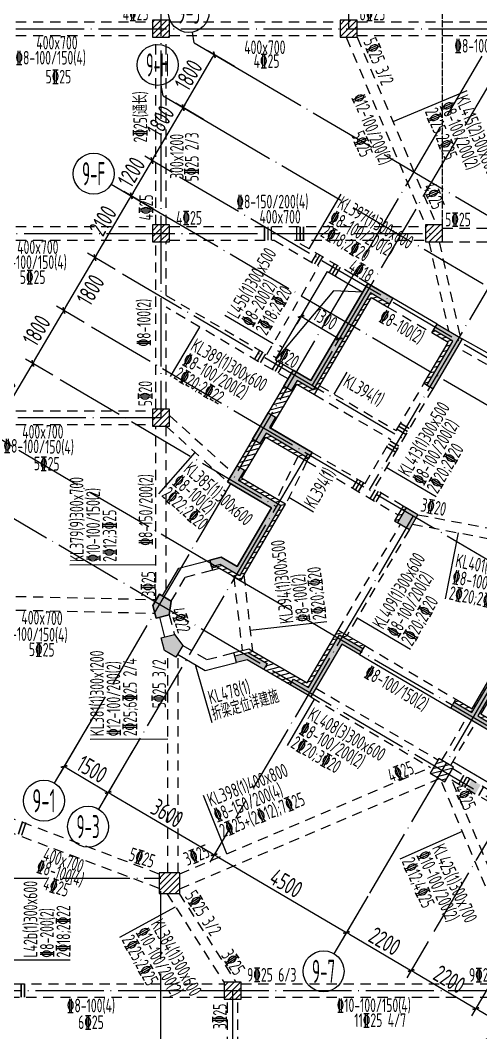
# Model space of a CAD drawing. Header units: millimetres. Extents: x 64473 to 386235, y 427387 to 703525.
# Drawn here: x 283222 to 296718, y 554160 to 583845 of the extents above; entities that cross this region are included whole.
import ezdxf
from ezdxf.enums import TextEntityAlignment as Align

# ---------------------------------------------------------------- set-up
doc = ezdxf.new("R2010")
doc.units = ezdxf.units.MM
doc.header["$LTSCALE"] = 100
doc.header["$PDMODE"] = 35
doc.header["$PDSIZE"] = 200
doc.linetypes.add('3', pattern=[5, 3, -2])
doc.linetypes.add('DOTE', pattern=[2.42, 2, -0.2, 0.02, -0.2])
for name, color, linetype in [('B-DIM', 1, 'Continuous'), ('B-TEXT', 7, 'Continuous'), ('B-开洞', 7, 'Continuous'), ('COLU', 7, 'Continuous'), ('colu-1层', 6, 'Continuous'), ('colu-主楼', 7, 'Continuous'), ('h填实-1层', 254, 'Continuous'), ('h斜线-1层', 7, 'Continuous'), ('h斜线-柱', 7, 'Continuous'), ('L-AXIS', 3, 'Continuous'), ('L-dote', 253, 'DOTE'), ('L-箍筋', 1, 'Continuous'), ('wall-主楼', 2, 'Continuous'), ('垂直标注', 31, 'Continuous'), ('垂直钢筋', 27, 'Continuous'), ('梁', 4, 'Continuous'), ('梁虚线', 4, '3'), ('水平标注', 2, 'Continuous'), ('水平钢筋', 30, 'Continuous')]:
    doc.layers.add(name, color=color, linetype=linetype)
doc.styles.add('_TCH_AXIS', font='tssdeng.shx', dxfattribs={"width": 0.7, "bigfont": 'tssdchn.shx'})
doc.styles.add('COMPLEX', font='tssdeng.shx', dxfattribs={"width": 0.7, "bigfont": 'tssdchn.shx'})
doc.styles.get("Standard").update_dxf_attribs({"font": 'tssdeng.shx', "width": 0.7, "bigfont": 'tssdchn.shx'})
doc.styles.add('TSSD_Dimension', font='Tssdeng.shx', dxfattribs={"width": 0.7, "bigfont": 'tssdchn.shx'})
doc.dimstyles.new('TSSD_100_100$0', dxfattribs={"dimtxt": 300, "dimasz": 100, "dimexe": 250, "dimexo": 250, "dimgap": 100, "dimtad": 1, "dimdec": 0, "dimzin": 0, "dimdsep": 46, "dimtxsty": 'TSSD_Dimension', "dimblk": '_tsdbk', "dimblk1": '_tsdbk', "dimblk2": '_tsdbk', "dimsah": 1, "dimcen": 0, "dimclrt": 7, "dimadec": 0, "dimazin": 0, "dimtfac": 1, "dimtdec": 0, "dimtix": 1, "dimtmove": 2, "dimatfit": 3, "dimldrblk": '_tsdbk', "dimfxl": 1, "dimtolj": 1, "dimtzin": 0, "dimarcsym": 0})
pattern_1 = [(45, (-467527.32, -323147.44), (-89.802561, 89.802561), [])]
pattern_2 = [(14.545372, (-85926.15, 179405.06), (-31.895617, 122.92953), [])]

# ---------------------------------------------------------------- blocks, each defined once
blk = doc.blocks.new('_tsdbk')
blk.add_line((-1, 0), (0, 0))
at = {"const_width": 0.5}
blk.add_lwpolyline([(-0.7, -0.7), (0.7, 0.7)], dxfattribs=at)
blk = doc.blocks.new('*D29')
at = {"layer": 'B-DIM', "color": 0, "lineweight": -2}
for p, q in [((291511, 575261), (291325, 574944)), ((291538, 575109), (292486, 574551)), ((292632, 574602), (292445, 574285))]:
    blk.add_line(p, q, dxfattribs=at)
at = {"layer": 'Defpoints', "color": 0}
for p in [(291638, 575477), (292759, 574818), (292572, 574501)]:
    blk.add_point(p, dxfattribs=at)
at = {"layer": 'B-DIM', "color": 0, "lineweight": -2, "xscale": 100, "yscale": 100, "zscale": 100}
for p, rotation in [((291452, 575160), 149.5453717325198), ((292572, 574501), 329.5453717325198)]:
    blk.add_blockref('_tsdbk', p, dxfattribs=dict(at, rotation=rotation))
at = {"layer": 'B-DIM', "color": 7, "insert": (292164, 575089), "char_height": 400, "attachment_point": 5, "rotation": 329.5454, "style": 'TSSD_Dimension'}
blk.add_mtext('\\A1;1300', dxfattribs=at)
blk = doc.blocks.new('*D386')
at = {"layer": 'Defpoints', "color": 0}
for p in [(287998, 581283), (288804, 580809), (287892, 579257)]:
    blk.add_point(p, dxfattribs=at)
at = {"layer": 'L-AXIS', "color": 0, "lineweight": -2}
for p, q in [((288589, 580935), (287782, 581409)), ((287136, 579817), (287947, 581197)), ((287677, 579384), (286870, 579858))]:
    blk.add_line(p, q, dxfattribs=at)
at = {"layer": 'L-AXIS', "color": 0, "lineweight": -2, "xscale": 100, "yscale": 100, "zscale": 100}
for p, rotation in [((287998, 581283), 59.54537173676075), ((287085, 579731), 239.5453717367607)]:
    blk.add_blockref('_tsdbk', p, dxfattribs=dict(at, rotation=rotation))
at = {"layer": 'L-AXIS', "color": 7, "insert": (287330, 580889), "char_height": 500, "attachment_point": 5, "rotation": 59.5454, "style": 'TSSD_Dimension'}
blk.add_mtext('\\A1;1800', dxfattribs=at)
blk = doc.blocks.new('*D439')
at = {"layer": 'Defpoints', "color": 0}
for p in [(285413, 576886), (286219, 576412), (285307, 574860)]:
    blk.add_point(p, dxfattribs=at)
at = {"layer": 'L-AXIS', "color": 0, "lineweight": -2}
for p, q in [((284551, 575421), (285362, 576800)), ((286004, 576539), (285197, 577013)), ((285092, 574987), (284285, 575461))]:
    blk.add_line(p, q, dxfattribs=at)
at = {"layer": 'L-AXIS', "color": 0, "lineweight": -2, "xscale": 100, "yscale": 100, "zscale": 100}
for p, rotation in [((285413, 576886), 59.54537173676075), ((284500, 575335), 239.5453717367607)]:
    blk.add_blockref('_tsdbk', p, dxfattribs=dict(at, rotation=rotation))
at = {"layer": 'L-AXIS', "color": 7, "insert": (285280, 575937), "char_height": 500, "attachment_point": 5, "rotation": 59.5454, "style": 'TSSD_Dimension'}
blk.add_mtext('\\A1;1800', dxfattribs=at)
blk = doc.blocks.new('*D441')
at = {"layer": 'Defpoints', "color": 0}
for p in [(284500, 575335), (285307, 574860), (284395, 573309)]:
    blk.add_point(p, dxfattribs=at)
at = {"layer": 'L-AXIS', "color": 0, "lineweight": -2}
for p, q in [((285092, 574987), (284285, 575461)), ((283639, 573869), (284450, 575249)), ((284179, 573436), (283373, 573910))]:
    blk.add_line(p, q, dxfattribs=at)
at = {"layer": 'L-AXIS', "color": 0, "lineweight": -2, "xscale": 100, "yscale": 100, "zscale": 100}
for p, rotation in [((284500, 575335), 59.54537173676075), ((283588, 573783), 239.5453717367607)]:
    blk.add_blockref('_tsdbk', p, dxfattribs=dict(at, rotation=rotation))
at = {"layer": 'L-AXIS', "color": 7, "insert": (283699, 574750), "char_height": 500, "attachment_point": 5, "rotation": 59.5454, "style": 'TSSD_Dimension'}
blk.add_mtext('\\A1;1800', dxfattribs=at)
blk = doc.blocks.new('*D442')
at = {"layer": 'Defpoints', "color": 0}
for p in [(283588, 573783), (284395, 573309), (283186, 571235)]:
    blk.add_point(p, dxfattribs=at)
at = {"layer": 'L-AXIS', "color": 0, "lineweight": -2}
for p, q in [((284179, 573436), (283373, 573910)), ((282422, 571800), (283537, 573697)), ((282971, 571362), (282156, 571841))]:
    blk.add_line(p, q, dxfattribs=at)
at = {"layer": 'L-AXIS', "color": 0, "lineweight": -2, "xscale": 100, "yscale": 100, "zscale": 100}
for p, rotation in [((283588, 573783), 59.54537173676075), ((282372, 571714), 239.5453717367607)]:
    blk.add_blockref('_tsdbk', p, dxfattribs=dict(at, rotation=rotation))
at = {"layer": 'L-AXIS', "color": 7, "insert": (282678, 572926), "char_height": 500, "attachment_point": 5, "rotation": 59.5454, "style": 'TSSD_Dimension'}
blk.add_mtext('\\A1;2400', dxfattribs=at)
blk = doc.blocks.new('*D443')
at = {"layer": 'Defpoints', "color": 0}
for p in [(286424, 562268), (289527, 560444), (288902, 559380)]:
    blk.add_point(p, dxfattribs=at)
at = {"layer": 'L-AXIS', "color": 0, "lineweight": -2}
for p, q in [((286297, 562053), (285672, 560989)), ((285885, 561154), (288816, 559431)), ((289400, 560228), (288775, 559165))]:
    blk.add_line(p, q, dxfattribs=at)
at = {"layer": 'L-AXIS', "color": 0, "lineweight": -2, "xscale": 100, "yscale": 100, "zscale": 100}
for p, rotation in [((285798, 561205), 149.545371727616), ((288902, 559380), 329.545371727616)]:
    blk.add_blockref('_tsdbk', p, dxfattribs=dict(at, rotation=rotation))
at = {"layer": 'L-AXIS', "color": 7, "insert": (287528, 560594), "char_height": 500, "attachment_point": 5, "rotation": 329.5454, "style": 'TSSD_Dimension'}
blk.add_mtext('\\A1;3600', dxfattribs=at)
blk = doc.blocks.new('*D445')
at = {"layer": 'Defpoints', "color": 0}
for p in [(285131, 563029), (286424, 562268), (285798, 561205)]:
    blk.add_point(p, dxfattribs=at)
at = {"layer": 'L-AXIS', "color": 0, "lineweight": -2}
for p, q in [((285004, 562813), (284379, 561749)), ((286297, 562053), (285672, 560989)), ((284592, 561914), (285712, 561255))]:
    blk.add_line(p, q, dxfattribs=at)
at = {"layer": 'L-AXIS', "color": 0, "lineweight": -2, "xscale": 100, "yscale": 100, "zscale": 100}
for p, rotation in [((284505, 561965), 149.545371727616), ((285798, 561205), 329.545371727616)]:
    blk.add_blockref('_tsdbk', p, dxfattribs=dict(at, rotation=rotation))
at = {"layer": 'L-AXIS', "color": 7, "insert": (285329, 561887), "char_height": 500, "attachment_point": 5, "rotation": 329.5454, "style": 'TSSD_Dimension'}
blk.add_mtext('\\A1;1500', dxfattribs=at)
blk = doc.blocks.new('*D447')
at = {"layer": 'Defpoints', "color": 0}
for p in [(289527, 560444), (293406, 558163), (292781, 557099)]:
    blk.add_point(p, dxfattribs=at)
at = {"layer": 'L-AXIS', "color": 0, "lineweight": -2}
for p, q in [((289400, 560228), (288775, 559165)), ((288988, 559329), (292695, 557150)), ((293280, 557947), (292654, 556884))]:
    blk.add_line(p, q, dxfattribs=at)
at = {"layer": 'L-AXIS', "color": 0, "lineweight": -2, "xscale": 100, "yscale": 100, "zscale": 100}
for p, rotation in [((288902, 559380), 149.545371727616), ((292781, 557099), 329.545371727616)]:
    blk.add_blockref('_tsdbk', p, dxfattribs=dict(at, rotation=rotation))
at = {"layer": 'L-AXIS', "color": 7, "insert": (291019, 558541), "char_height": 500, "attachment_point": 5, "rotation": 329.5454, "style": 'TSSD_Dimension'}
blk.add_mtext('\\A1;4500', dxfattribs=at)
blk = doc.blocks.new('*D448')
at = {"layer": 'Defpoints', "color": 0}
for p in [(295303, 557048), (297199, 555933), (296574, 554869)]:
    blk.add_point(p, dxfattribs=at)
at = {"layer": 'L-AXIS', "color": 0, "lineweight": -2}
for p, q in [((295176, 556832), (294551, 555769)), ((294764, 555933), (296488, 554920)), ((297072, 555717), (296447, 554654))]:
    blk.add_line(p, q, dxfattribs=at)
at = {"layer": 'L-AXIS', "color": 0, "lineweight": -2, "xscale": 100, "yscale": 100, "zscale": 100}
for p, rotation in [((294677, 555984), 149.545371727616), ((296574, 554869), 329.545371727616)]:
    blk.add_blockref('_tsdbk', p, dxfattribs=dict(at, rotation=rotation))
at = {"layer": 'L-AXIS', "color": 7, "insert": (295803, 555728), "char_height": 500, "attachment_point": 5, "rotation": 329.5454, "style": 'TSSD_Dimension'}
blk.add_mtext('\\A1;2200', dxfattribs=at)
blk = doc.blocks.new('*D449')
at = {"layer": 'Defpoints', "color": 0}
for p in [(293406, 558163), (295303, 557048), (294677, 555984)]:
    blk.add_point(p, dxfattribs=at)
at = {"layer": 'L-AXIS', "color": 0, "lineweight": -2}
for p, q in [((293280, 557947), (292654, 556884)), ((292867, 557048), (294591, 556035)), ((295176, 556832), (294551, 555769))]:
    blk.add_line(p, q, dxfattribs=at)
at = {"layer": 'L-AXIS', "color": 0, "lineweight": -2, "xscale": 100, "yscale": 100, "zscale": 100}
for p, rotation in [((292781, 557099), 149.545371727616), ((294677, 555984), 329.545371727616)]:
    blk.add_blockref('_tsdbk', p, dxfattribs=dict(at, rotation=rotation))
at = {"layer": 'L-AXIS', "color": 7, "insert": (293907, 556843), "char_height": 500, "attachment_point": 5, "rotation": 329.5454, "style": 'TSSD_Dimension'}
blk.add_mtext('\\A1;2200', dxfattribs=at)
blk = doc.blocks.new('_AXISO')
blk.add_circle((0, 0), 0.5)
at = {"layer": 'B-TEXT', "style": 'COMPLEX', "width": 1.450893}
blk.add_attdef('A', text='', height=0.56, dxfattribs=at).set_placement((0.249375, -0.28), (0.749375, -0.28), align=Align.FIT)
blk = doc.blocks.new('*D453')
at = {"layer": 'Defpoints', "color": 0}
for p in [(297199, 555933), (299096, 554817), (298470, 553754)]:
    blk.add_point(p, dxfattribs=at)
at = {"layer": 'L-AXIS', "color": 0, "lineweight": -2}
for p, q in [((297072, 555717), (296447, 554654)), ((296660, 554818), (298384, 553805)), ((298969, 554602), (298344, 553538))]:
    blk.add_line(p, q, dxfattribs=at)
at = {"layer": 'L-AXIS', "color": 0, "lineweight": -2, "xscale": 100, "yscale": 100, "zscale": 100}
for p, rotation in [((296574, 554869), 149.545371727616), ((298470, 553754), 329.545371727616)]:
    blk.add_blockref('_tsdbk', p, dxfattribs=dict(at, rotation=rotation))
at = {"layer": 'L-AXIS', "color": 7, "insert": (297259, 553888), "char_height": 500, "attachment_point": 5, "rotation": 329.5454, "style": 'TSSD_Dimension'}
blk.add_mtext('\\A1;2200', dxfattribs=at)
blk = doc.blocks.new('*D454')
at = {"layer": 'Defpoints', "color": 0}
for p in [(287085, 579731), (287892, 579257), (287284, 578222)]:
    blk.add_point(p, dxfattribs=at)
at = {"layer": 'L-AXIS', "color": 0, "lineweight": -2}
for p, q in [((287677, 579384), (286870, 579858)), ((286528, 578783), (287035, 579645)), ((287068, 578349), (286262, 578823))]:
    blk.add_line(p, q, dxfattribs=at)
at = {"layer": 'L-AXIS', "color": 0, "lineweight": -2, "xscale": 100, "yscale": 100, "zscale": 100}
for p, rotation in [((287085, 579731), 59.54537173676075), ((286477, 578697), 239.5453717367607)]:
    blk.add_blockref('_tsdbk', p, dxfattribs=dict(at, rotation=rotation))
at = {"layer": 'L-AXIS', "color": 7, "insert": (286480, 579391), "char_height": 500, "attachment_point": 5, "rotation": 59.5454, "style": 'TSSD_Dimension'}
blk.add_mtext('\\A1;1200', dxfattribs=at)
blk = doc.blocks.new('*D455')
at = {"layer": 'Defpoints', "color": 0}
for p in [(286477, 578697), (287284, 578222), (286219, 576412)]:
    blk.add_point(p, dxfattribs=at)
at = {"layer": 'L-AXIS', "color": 0, "lineweight": -2}
for p, q in [((285464, 576973), (286427, 578610)), ((287068, 578349), (286262, 578823)), ((286004, 576539), (285197, 577013))]:
    blk.add_line(p, q, dxfattribs=at)
at = {"layer": 'L-AXIS', "color": 0, "lineweight": -2, "xscale": 100, "yscale": 100, "zscale": 100}
for p, rotation in [((286477, 578697), 59.54537173676075), ((285413, 576886), 239.5453717367607)]:
    blk.add_blockref('_tsdbk', p, dxfattribs=dict(at, rotation=rotation))
at = {"layer": 'L-AXIS', "color": 7, "insert": (285643, 577969), "char_height": 500, "attachment_point": 5, "rotation": 59.5454, "style": 'TSSD_Dimension'}
blk.add_mtext('\\A1;2100', dxfattribs=at)
blk = doc.blocks.new('*D550')
at = {"layer": 'Defpoints', "color": 0}
for p in [(288910, 582834), (289717, 582360), (288804, 580809)]:
    blk.add_point(p, dxfattribs=at)
at = {"layer": 'L-AXIS', "color": 0, "lineweight": -2}
for p, q in [((288048, 581369), (288859, 582748)), ((289501, 582487), (288695, 582961)), ((288589, 580935), (287782, 581409))]:
    blk.add_line(p, q, dxfattribs=at)
at = {"layer": 'L-AXIS', "color": 0, "lineweight": -2, "xscale": 100, "yscale": 100, "zscale": 100}
for p, rotation in [((288910, 582834), 59.54537173676075), ((287998, 581283), 239.5453717367607)]:
    blk.add_blockref('_tsdbk', p, dxfattribs=dict(at, rotation=rotation))
at = {"layer": 'L-AXIS', "color": 7, "insert": (288152, 582236), "char_height": 500, "attachment_point": 5, "rotation": 59.5454, "style": 'TSSD_Dimension'}
blk.add_mtext('\\A1;1800', dxfattribs=at)

msp = doc.modelspace()

# ---------------------------------------------------------------- hatches: boundary and pattern name
at = {"layer": 'h填实-1层'}
for points in [[(294043.3, 575524), (293483, 575853.5), (291810.4, 573008.8), (291336.3, 573287.5), (291158.9, 572985.8), (290943.3, 573112.5), (291222.1, 573586.7), (291739.4, 573282.5), (293412, 576127.2), (294144.7, 575696.4)], [(295438.2, 574935.9), (296170.9, 574505.1), (295309.3, 573039.6), (295136.8, 573141), (295897.1, 574434), (295336.8, 574763.5)], [(290310.2, 572034.7), (290487.6, 572336.4), (290703.1, 572209.7), (290525.7, 571908), (291775.7, 571173.1), (291674.3, 571000.7), (290424.3, 571735.6), (290246.9, 571433.9), (290031.4, 571560.6)], [(289575.3, 570784.8), (289790.8, 570658.1), (289613.4, 570356.4), (290863.3, 569621.4), (289646.9, 567552.6), (289079.2, 567886.4), (288828.9, 567821.4), (288778.6, 568015), (289109.1, 568100.8), (289575.8, 567826.4), (290589.6, 569550.4), (289296.5, 570310.7)], [(294533.7, 569551.4), (294280.3, 569120.4), (294625.1, 568917.6), (294878.6, 569348.7)], [(294625.1, 568917.6), (294878.6, 569348.7), (294533.7, 569551.4), (294280.3, 569120.4)], [(287301.5, 567016.4), (287646.3, 566813.6), (287590.9, 566416.9), (287203.7, 566316.5), (287107.7, 566686.7)], [(287742.3, 565836), (287983.6, 565516.3), (287780.9, 565171.5), (287451.2, 565365.3), (287355.1, 565735.5)], [(293165.6, 565251.6), (292648.4, 565555.7), (291736.1, 564004.1), (291132.6, 564358.9), (291234, 564531.3), (291665, 564277.8), (292577.4, 565829.5), (293267, 565424)], [(289906.2, 565312), (290458.6, 564987.2), (290357.6, 564814.6), (289876.2, 565097.6), (289556.7, 565014.7), (289506.5, 565208.3)], [(296355.1, 563376.2), (295837.9, 563680.3), (295939.3, 563852.8), (296456.5, 563548.6), (297216.8, 564841.7), (297389.2, 564740.3), (296628.9, 563447.3), (297318.5, 563041.8), (297217.2, 562869.4)], [(296456.9, 561576.3), (296715.5, 561424.3), (296563.4, 561165.7), (296304.8, 561317.7)]]:
    msp.add_hatch(color=256, dxfattribs=at).paths.add_polyline_path(points)
at = {"layer": 'h斜线-1层'}
h = msp.add_hatch(dxfattribs=at)
h.set_pattern_fill('ANSI31', color=256, scale=40, angle=-30.45463, style=0)
h.set_pattern_definition(pattern_2)
h.paths.add_polyline_path([(294043.8, 575523.8), (293483, 575853.5), (291810.4, 573008.8), (291336.3, 573287.5), (291158.9, 572985.8), (290943.8, 573112.2), (290487.6, 572336.4), (290703.1, 572209.7), (290525.7, 571908), (290568.8, 571882.7), (291329.1, 573175.7), (291846.3, 572871.6), (293519, 575716.3), (293993.1, 575437.6)])
h = msp.add_hatch(dxfattribs=at)
h.set_pattern_fill('ANSI31', color=256, scale=40, angle=-30.45463, style=0)
h.set_pattern_definition(pattern_2)
h.paths.add_polyline_path([(295897.1, 574434), (295336.8, 574763.5), (295286.1, 574677.3), (295760.2, 574398.5), (295050.6, 573191.7), (295136.8, 573141)])
h = msp.add_hatch(dxfattribs=at)
h.set_pattern_fill('ANSI31', color=256, scale=40, angle=-30.45463, style=0)
h.set_pattern_definition(pattern_2)
h.paths.add_polyline_path([(291674.3, 571000.7), (290424.3, 571735.6), (290246.9, 571433.9), (290031.4, 571560.6), (289575.3, 570784.8), (289790.8, 570658.1), (289613.4, 570356.4), (290863.3, 569621.4), (289646.9, 567552.6), (289079.2, 567886.4), (288828.5, 567821.3), (288853.5, 567725), (289063.7, 567779.5), (289682.4, 567415.7), (291000.2, 569657), (289707.2, 570417.3), (290416.8, 571624.1), (291623.6, 570914.5)])
h = msp.add_hatch(dxfattribs=at)
h.set_pattern_fill('ANSI31', color=256, scale=40, angle=-30.45463, style=0)
h.set_pattern_definition(pattern_2)
h.paths.add_polyline_path([(294194.5, 569170.8), (294280.3, 569120.4), (294533.8, 569551.4), (294448, 569601.9)])
h = msp.add_hatch(dxfattribs=at)
h.set_pattern_fill('ANSI31', color=256, scale=40, angle=-30.45463, style=0)
h.set_pattern_definition(pattern_2)
h.paths.add_polyline_path([(291234, 564531.3), (291665, 564277.8), (292577.4, 565829.5), (293267.4, 565423.8), (293318.1, 565510), (292542.3, 565966.2), (291629.9, 564414.5), (289921.2, 565419.2), (289481.3, 565305.1), (289506.4, 565208.3), (289906.2, 565312), (290458.6, 564987.2), (290357.6, 564814.6), (291132.6, 564358.9)])
h = msp.add_hatch(dxfattribs=at)
h.set_pattern_fill('ANSI31', color=256, scale=40, angle=-30.45463, style=0)
h.set_pattern_definition(pattern_2)
h.paths.add_polyline_path([(297369.2, 563128), (296723.1, 563507.9), (297432.7, 564714.7), (297389.2, 564740.3), (296628.9, 563447.3), (297318.5, 563041.8)])
h.paths.add_polyline_path([(297216.8, 564841.7), (297174.1, 564866.8), (296464.5, 563660), (295990.4, 563938.7), (295939.7, 563852.5), (296456.5, 563548.6)])
at = {"layer": 'h斜线-柱'}
h = msp.add_hatch(dxfattribs=at)
h.set_pattern_fill('ANSI31', color=256, scale=40, style=0)
h.set_pattern_definition(pattern_1)
h.paths.add_polyline_path([(287096.5, 583344.7), (287596.5, 583344.7), (287596.5, 583844.7), (287096.5, 583844.7)])
h = msp.add_hatch(dxfattribs=at)
h.set_pattern_fill('ANSI31', color=256, scale=40, style=0)
h.set_pattern_definition(pattern_1)
h.paths.add_polyline_path([(292596.5, 583344.7), (293096.5, 583344.7), (293096.5, 583844.7), (292596.5, 583844.7)])
h = msp.add_hatch(dxfattribs=at)
h.set_pattern_fill('ANSI31', color=256, scale=40, style=0)
h.set_pattern_definition(pattern_1)
h.paths.add_polyline_path([(287096.5, 577344.7), (287596.5, 577344.7), (287596.5, 577844.7), (287096.5, 577844.7)])
h = msp.add_hatch(dxfattribs=at)
h.set_pattern_fill('ANSI31', color=256, scale=40, style=0)
h.set_pattern_definition(pattern_1)
h.paths.add_polyline_path([(295096.5, 577344.7), (295596.5, 577344.7), (295596.5, 577844.7), (295096.5, 577844.7)])
h = msp.add_hatch(dxfattribs=at)
h.set_pattern_fill('ANSI31', color=256, scale=40, style=0)
h.set_pattern_definition(pattern_1)
h.paths.add_polyline_path([(287096.5, 571944.7), (287596.5, 571944.7), (287596.5, 572444.7), (287096.5, 572444.7)])
h = msp.add_hatch(dxfattribs=at)
h.set_pattern_fill('ANSI31', color=256, scale=40, angle=-30.45463, style=0)
h.set_pattern_definition([(14.545372, (-467527.32, -323147.44), (-31.895617, 122.929531), [])])
h.paths.add_polyline_path([(295237.9, 561771.1), (295668.9, 561517.6), (295922.3, 561948.7), (295491.3, 562202.1)])
h = msp.add_hatch(dxfattribs=at)
h.set_pattern_fill('ANSI31', color=256, scale=40, angle=-2e-12, style=0)
h.paths.add_polyline_path([(287296.5, 558244.7), (287896.5, 558244.7), (287896.5, 558844.7), (287296.5, 558844.7)])
h = msp.add_hatch(dxfattribs=at)
h.set_pattern_fill('ANSI31', color=256, scale=40, style=0)
h.set_pattern_definition(pattern_1)
h.paths.add_polyline_path([(289196.5, 555144.7), (289696.5, 555144.7), (289696.5, 555644.7), (289196.5, 555644.7)])

# ---------------------------------------------------------------- linework, layer by layer
at = {"layer": 'B-开洞'}
msp.add_lwpolyline([(293260.3, 575868.4), (292401.2, 575914.5), (290705.3, 573890.5)], dxfattribs=at)
at = {"layer": 'COLU'}
for points in [[(287096.5, 583344.7), (287596.5, 583344.7), (287596.5, 583844.7), (287096.5, 583844.7)], [(292596.5, 583344.7), (293096.5, 583344.7), (293096.5, 583844.7), (292596.5, 583844.7)], [(287096.5, 577344.7), (287596.5, 577344.7), (287596.5, 577844.7), (287096.5, 577844.7)], [(295096.5, 577344.7), (295596.5, 577344.7), (295596.5, 577844.7), (295096.5, 577844.7)], [(287096.5, 571944.7), (287596.5, 571944.7), (287596.5, 572444.7), (287096.5, 572444.7)], [(295237.9, 561771.1), (295668.9, 561517.6), (295922.3, 561948.7), (295491.3, 562202.1)], [(287296.5, 558244.7), (287896.5, 558244.7), (287896.5, 558844.7), (287296.5, 558844.7)], [(289196.5, 555144.7), (289696.5, 555144.7), (289696.5, 555644.7), (289196.5, 555644.7)]]:
    msp.add_lwpolyline(points, close=True, dxfattribs=at)
at = {"layer": 'colu-1层'}
for points in [[(294043.3, 575524), (293483, 575853.5), (291810.4, 573008.8), (291336.3, 573287.5), (291158.9, 572985.8), (290943.3, 573112.5), (291222.1, 573586.7), (291739.4, 573282.5), (293412, 576127.2), (294144.7, 575696.4)], [(295438.2, 574935.9), (296170.9, 574505.1), (295309.3, 573039.6), (295136.8, 573141), (295897.1, 574434), (295336.8, 574763.5)], [(290310.2, 572034.7), (290487.6, 572336.4), (290703.1, 572209.7), (290525.7, 571908), (291775.7, 571173.1), (291674.3, 571000.7), (290424.3, 571735.6), (290246.9, 571433.9), (290031.4, 571560.6)], [(289575.3, 570784.8), (289790.8, 570658.1), (289613.4, 570356.4), (290863.3, 569621.4), (289646.9, 567552.6), (289079.2, 567886.4), (288828.9, 567821.4), (288778.6, 568015), (289109.1, 568100.8), (289575.8, 567826.4), (290589.6, 569550.4), (289296.5, 570310.7)], [(294625.1, 568917.6), (294878.6, 569348.7), (294533.7, 569551.4), (294280.3, 569120.4)], [(293165.6, 565251.6), (292648.4, 565555.7), (291736.1, 564004.1), (291132.6, 564358.9), (291234, 564531.3), (291665, 564277.8), (292577.4, 565829.5), (293267, 565424)], [(289906.2, 565312), (290458.6, 564987.2), (290357.6, 564814.6), (289876.2, 565097.6), (289556.7, 565014.7), (289506.5, 565208.3)], [(296355.1, 563376.2), (295837.9, 563680.3), (295939.3, 563852.8), (296456.5, 563548.6), (297216.8, 564841.7), (297389.2, 564740.3), (296628.9, 563447.3), (297318.5, 563041.8), (297217.2, 562869.4)]]:
    msp.add_lwpolyline(points, close=True, dxfattribs=at)
for points in [[(294533.7, 569551.4), (294280.3, 569120.4), (294625.1, 568917.6), (294878.6, 569348.7), (294533.7, 569551.4)], [(287301.5, 567016.4), (287646.3, 566813.6), (287590.9, 566416.9), (287203.7, 566316.5), (287107.7, 566686.7), (287301.5, 567016.4)], [(287742.3, 565836), (287983.6, 565516.3), (287780.9, 565171.5), (287451.2, 565365.3), (287355.1, 565735.5), (287742.3, 565836)]]:
    msp.add_lwpolyline(points, dxfattribs=at)
at = {"layer": 'colu-主楼'}
for points in [[(294625.6, 568917.4), (294879, 569348.4), (294448, 569601.9), (294194.5, 569170.8)], [(287203.7, 566316.5), (287590.9, 566416.9), (287646.3, 566813.6), (287301.5, 567016.4), (287107.7, 566686.7)], [(287354.9, 565733.8), (287742.1, 565834.2), (287983.4, 565514.5), (287780.6, 565169.7), (287451, 565363.6)]]:
    msp.add_lwpolyline(points, close=True, dxfattribs=at)
at = {"layer": 'L-AXIS'}
for p, q in [((288323.5, 583179.3), (288266.8, 583496.2)), ((288323.5, 583179.3), (289716.7, 582360.2)), ((287411.2, 581627.7), (287354.5, 581944.6)), ((287411.2, 581627.7), (288804.4, 580808.5)), ((285890.6, 579041.6), (287283.8, 578222.4)), ((285210.9, 563164.9), (284220.3, 561480.1)), ((286504, 562404.6), (285513.3, 560719.8)), ((293406.3, 558162.7), (292415.6, 556477.9))]:
    msp.add_line(p, q, dxfattribs=at)
at = {"layer": 'L-dote', "ltscale": 10}
for p, q in [((287346.5, 611994.7), (287346.5, 572194.7)), ((292846.5, 611994.7), (292846.5, 583594.7)), ((193551.4, 583594.7), (306735.7, 583594.7)), ((296748.5, 582787.3), (285130.8, 563028.5)), ((297265.7, 582483.1), (291775.3, 573145.4)), ((289716.7, 582360.2), (338930.2, 553423.7)), ((299851.8, 580962.6), (293449.1, 570073.2)), ((288804.4, 580808.5), (307980.4, 569533.4)), ((287892.1, 579256.8), (341894.1, 547504.8)), ((287283.8, 578222.4), (306459.8, 566947.4)), ((193792.2, 577594.7), (295446.5, 577594.7)), ((286219.4, 576412.1), (294447.6, 571574.2)), ((285307.1, 574860.5), (333274.9, 546656.4)), ((284394.8, 573308.8), (290726.4, 569585.9)), ((210546.5, 572194.7), (287346.5, 572194.7)), ((283178.3, 571240), (306061, 557785.4)), ((291638.8, 571137.6), (286423.8, 562268.3)), ((282266, 569688.3), (331479.5, 540751.8)), ((294742.1, 569312.9), (289527.1, 560443.6)), ((302494.4, 569278.9), (295302.7, 557047.6)), ((299381.5, 568325.1), (293406.3, 558162.7)), ((267497.7, 558694.7), (287346.5, 558694.7)), ((287346.5, 553895.2), (287346.5, 558694.7)), ((220746.5, 555394.7), (298446.5, 555394.7)), ((289446.5, 555394.7), (289446.5, 538994.7))]:
    msp.add_line(p, q, dxfattribs=at)
at = {"layer": 'L-dote'}
msp.add_line((295596.5, 577594.7), (295596.5, 585264.6), dxfattribs=at)
at = {"layer": 'L-箍筋'}
for points, const_width in [([(290381, 577794.7), (290381, 577394.7)], 44.9), ([(290481, 577794.7), (290481, 577394.7)], 44.9), ([(290581, 577794.7), (290581, 577394.7)], 44.9), ([(291323, 577794.7), (291323, 577394.7)], 44.9), ([(291423, 577794.7), (291423, 577394.7)], 44.9), ([(291523, 577794.7), (291523, 577394.7)], 44.9), ([(291912.4, 577009), (291760.4, 576750.4)], 44.9), ([(291998.6, 576958.3), (291846.6, 576699.7)], 44.9), ([(292084.8, 576907.6), (291932.8, 576649)], 44.9), ([(292429.6, 576704.8), (292277.6, 576446.2)], 44.9), ([(292515.8, 576654.2), (292363.8, 576395.5)], 44.9), ([(292602, 576603.5), (292450, 576344.9)], 44.9), ([(290240.1, 574164.1), (290088, 573905.5)], 44.9), ([(290326.3, 574113.4), (290174.2, 573854.8)], 44.9), ([(290412.5, 574062.7), (290260.4, 573804.1)], 44.9), ([(290757.3, 573860), (290605.2, 573601.4)], 44.9), ([(290843.5, 573809.3), (290691.5, 573550.7)], 44.9), ([(290929.7, 573758.6), (290777.7, 573500)], 44.9), ([(294366, 572027.3), (294624.6, 571875.2)], 44.9), ([(294264.6, 571854.9), (294523.3, 571702.8)], 44.9), ([(294315.3, 571941.1), (294573.9, 571789)], 44.9), ([(294011.2, 571423.9), (294269.8, 571271.8)], 44.9), ([(294061.9, 571510.1), (294320.5, 571358)], 44.9), ([(293960.5, 571337.7), (294219.1, 571185.6)], 44.9), ([(293111.5, 570387.7), (292959.4, 570129.1)], 44.9), ([(293197.7, 570337), (293045.6, 570078.4)], 44.9), ([(293283.9, 570286.3), (293131.8, 570027.7)], 50), ([(293628.7, 570083.6), (293476.6, 569825)], 44.9), ([(293714.9, 570032.9), (293562.8, 569774.3)], 44.9), ([(293801.1, 569982.2), (293649, 569723.6)], 44.9), ([(296075.8, 561446.6), (296221.3, 561709)], 44.9), ([(296162, 561395.9), (296308.7, 561660.5)], 44.9), ([(296248.2, 561345.2), (296396.2, 561612)], 44.9), ([(296656.6, 561110.9), (296802.1, 561373.3)], 44.9), ([(283291.8, 560357.1), (283165.3, 559977.6)], 44.9), ([(283386.6, 560325.5), (283260.2, 559946)], 44.9), ([(283246.5, 555594.7), (283246.5, 555194.7)], 44.9), ([(283346.5, 555594.7), (283346.5, 555194.7)], 44.9)]:
    msp.add_lwpolyline(points, dxfattribs=dict(at, const_width=const_width))
at = {"layer": 'wall-主楼'}
for points in [[(289063.7, 567779.5), (289682.4, 567415.7), (291000.2, 569657), (289707.2, 570417.3), (290416.8, 571624.1), (291623.6, 570914.5), (291775.7, 571173.1), (290568.8, 571882.7), (291329.1, 573175.7), (291846.3, 572871.6), (293519, 575716.3), (293993.1, 575437.6), (294145.1, 575696.2), (293412.4, 576127), (291739.8, 573282.3), (291222.6, 573586.4), (289296.5, 570310.7), (290589.6, 569550.4), (289575.8, 567826.4), (289108.6, 568101.1), (288778.1, 568015.3), (288853.5, 567725)], [(295050.6, 573191.7), (295760.2, 574398.5), (295286.1, 574677.3), (295438.2, 574935.9), (296170.9, 574505.1), (295309.3, 573039.6)], [(289481.3, 565305.1), (289921.2, 565419.2), (291629.9, 564414.5), (292542.3, 565966.2), (293318.1, 565510), (293166, 565251.4), (292648.8, 565555.5), (291736.5, 564003.8), (289876.2, 565097.6), (289556.7, 565014.7)], [(297432.7, 564714.7), (296723.1, 563507.9), (297369.2, 563128), (297217.2, 562869.4), (295838.3, 563680.1), (295990.4, 563938.7), (296464.5, 563660), (297174.1, 564866.8)]]:
    msp.add_lwpolyline(points, close=True, dxfattribs=at)
at = {"layer": '垂直标注'}
for p, q in [((296306.2, 581773), (294141.3, 580870.9)), ((289217.1, 575202.8), (290637.8, 574367.5)), ((295407.7, 569871.1), (293950.2, 570728.1)), ((291813.9, 569425.7), (291095.1, 569848.3)), ((284677.5, 567881.5), (287196.5, 567890.1)), ((292203.8, 566209.7), (289957.7, 565956.4)), ((294660.6, 565400.2), (293097.8, 566319.1)), ((285272.5, 562770.9), (287546.5, 562778.6)), ((297870.1, 560943.6), (295897.4, 562103.5)), ((294360.2, 559260.3), (296178.9, 560066.7)), ((286144, 556958.2), (287775.9, 557848.3)), ((284684.6, 556285.6), (283046.5, 556285.6))]:
    msp.add_line(p, q, dxfattribs=at)
at = {"layer": '梁'}
for p, q in [((290705.3, 573890.5), (292225.9, 576476.6)), ((292225.9, 576476.6), (293260.3, 575868.4)), ((295438.2, 574935.9), (294145.1, 575696.2)), ((300531.7, 572057), (296170.9, 574505.1)), ((290705.3, 573890.5), (291222.6, 573586.4)), ((287865.9, 567778.9), (288778.1, 568015.6)), ((287387.7, 566965.7), (287865.9, 567778.9)), ((287300.2, 566341.5), (287451.4, 565758.8)), ((287831.3, 565255.9), (288644.6, 564777.8)), ((293166, 565251.4), (295838.3, 563680.1)), ((288644.6, 564777.8), (289556.7, 565014.7))]:
    msp.add_line(p, q, dxfattribs=at)
at = {"layer": '梁虚线'}
for p, q in [((281596.5, 583794.7), (287096.5, 583794.7)), ((287596.5, 583794.7), (292596.5, 583794.7)), ((293096.5, 583794.7), (300696.5, 583794.7)), ((281596.5, 583394.7), (287096.5, 583394.7)), ((287196.5, 577844.7), (287196.5, 583344.7)), ((287496.5, 577844.7), (287496.5, 583344.7)), ((287596.5, 583394.7), (292596.5, 583394.7)), ((292770.8, 583344.7), (295096.2, 577844.6)), ((293096.5, 583394.7), (300696.5, 583394.7)), ((293096.5, 583344.7), (295421.8, 577844.7)), ((281596.5, 577794.7), (287096.5, 577794.7)), ((287596.5, 577794.7), (295096.5, 577794.7)), ((295596.5, 577744.7), (302888.3, 577744.7)), ((281596.5, 577394.7), (287096.5, 577394.7)), ((287596.5, 577394.7), (290664.5, 577394.7)), ((290664.5, 577394.7), (291967.3, 576628.7)), ((293412.4, 576127), (291256.4, 577394.7)), ((291256.4, 577394.7), (295096.5, 577394.7)), ((287196.5, 572444.7), (287196.5, 577344.7)), ((287496.5, 575777.3), (287496.5, 577344.7)), ((295196.7, 577344.7), (295769.5, 574741.1)), ((295503.9, 577344.7), (296122.3, 574533.6)), ((295596.5, 577344.7), (298049.4, 577344.7)), ((290446.7, 574042.6), (291967.3, 576628.7)), ((287496.5, 575777.3), (290446.7, 574042.6)), ((291070.5, 573327.8), (287496.5, 575429.2)), ((287496.5, 572444.7), (287496.5, 575429.2)), ((293993.1, 575437.6), (295286.1, 574677.3)), ((300379.7, 571798.4), (296018.8, 574246.4)), ((291998.4, 573130.2), (294239.7, 571812.4)), ((295309.3, 573039.6), (293585.9, 570108.7)), ((294239.7, 571812.4), (295050.6, 573191.7)), ((291846.3, 572871.6), (294087.6, 571553.8)), ((281596.5, 572394.7), (287096.5, 572394.7)), ((287598.7, 572257), (289452, 570574.8)), ((281596.5, 571994.7), (287096.5, 571994.7)), ((287196.5, 566859.3), (287196.5, 571944.7)), ((287496.5, 571944.7), (289296.5, 570310.7)), ((287496.5, 567150.7), (287496.5, 571944.7)), ((293327.3, 570260.8), (294087.6, 571553.8)), ((291775.7, 571173.1), (293327.3, 570260.8)), ((291364.3, 571066.9), (290741, 569809.4)), ((291623.6, 570914.5), (291000.2, 569657)), ((291623.6, 570914.5), (294296.4, 569342.9)), ((294448, 569601.9), (293585.9, 570108.7)), ((292542.3, 565966.2), (294367.2, 569069.8)), ((294716.3, 569071.7), (298996.2, 568261.7)), ((294879, 569348.4), (299158.9, 568538.4)), ((294625.6, 568917.4), (292800.9, 565814.1)), ((288061.5, 567519.8), (288853.4, 567725.2)), ((289775.4, 567573.8), (290025.2, 565358)), ((287646.3, 566813.6), (288061.5, 567519.8)), ((289477.7, 567536), (289722.3, 565367.3)), ((281596.5, 566989), (287196.5, 566859.3)), ((281596.5, 566588.9), (287166.5, 566459.9)), ((287590.6, 566416.9), (287741.8, 565834.2)), ((287983.4, 565514.5), (288689.5, 565099.4)), ((293318.1, 565510), (295990.4, 563938.7)), ((287546.5, 558844.7), (287546.5, 565307.4)), ((287846.5, 558844.7), (287846.5, 565247)), ((288689.5, 565099.4), (289481.4, 565304.8)), ((291888.5, 564262.4), (295464.6, 562159.8)), ((291736.5, 564003.8), (295244.4, 561941.3)), ((295576.9, 562150.4), (296312.5, 563401.3)), ((295836.7, 562000.4), (296571.1, 563249.3)), ((287896.5, 558816), (295244.9, 561939.9)), ((295897, 561905.6), (301026.8, 558889.3)), ((287896.5, 558381.3), (295504.5, 561615.6)), ((298025.4, 555694.7), (295531.6, 561599.2)), ((298351, 555694.7), (295867.5, 561574.9)), ((295867.5, 561574.9), (300834.6, 558654.3)), ((287296.5, 558813.6), (281596.5, 560967.3)), ((287296.5, 558386), (283046.5, 559991.8)), ((287522.3, 558244.7), (289188.5, 555639.6)), ((287878.5, 558244.7), (289541.4, 555644.7)), ((283046.5, 555594.7), (289196.5, 555594.7)), ((289696.5, 555594.7), (297996.5, 555594.7)), ((289196.5, 555194.7), (281596.5, 555194.7)), ((289296.5, 550244.7), (289296.5, 555144.7)), ((289596.5, 550244.7), (289596.5, 555144.7)), ((297996.5, 555194.7), (289696.5, 555194.7))]:
    msp.add_line(p, q, dxfattribs=at)
at = {"layer": '水平标注'}
for p, q in [((292619.2, 578746.6), (291678.5, 577146.5)), ((287625.7, 573397.6), (288480.2, 574850.8)), ((292790.3, 573527.6), (292413.2, 572886.3)), ((287279.3, 569956.5), (288352.3, 571167.8)), ((295685.5, 566883.3), (296069, 568815.7)), ((288348, 564952.2), (288833.4, 563251.9)), ((291052.2, 562580.2), (291850, 563937.1)), ((288582.6, 561121.7), (289264.2, 559413.3))]:
    msp.add_line(p, q, dxfattribs=at)

# ---------------------------------------------------------------- block references
at = {"layer": 'L-AXIS'}
ref = msp.add_blockref('_AXISO', (288161.1, 584086.9), dxfattribs=dict(at, xscale=1199.999999999997, yscale=1200, zscale=1200, rotation=359.999645787379))
ref.add_attrib('A', '9-J', dxfattribs={"color": 7, "height": 678.82, "rotation": 359.99965, "style": '_TCH_AXIS', "width": 0.368421}).set_placement((287821.7, 583747.5), (288500.5, 583747.5), align=Align.FIT)
ref = msp.add_blockref('_AXISO', (287248.8, 582535.2), dxfattribs=dict(at, xscale=1199.999999999997, yscale=1200, zscale=1200, rotation=359.999645787379))
ref.add_attrib('A', '9-H', dxfattribs={"color": 7, "height": 678.82, "rotation": 359.99965, "style": '_TCH_AXIS', "width": 0.318182}).set_placement((286909.4, 582195.8), (287588.2, 582195.8), align=Align.FIT)
ref = msp.add_blockref('_AXISO', (285373.4, 579345.7), dxfattribs=dict(at, xscale=1199.999999999997, yscale=1200, zscale=1200, rotation=359.999645787379))
ref.add_attrib('A', '9-F', dxfattribs={"color": 7, "height": 678.82, "rotation": 359.99965, "style": '_TCH_AXIS', "width": 0.33871}).set_placement((285034, 579006.3), (285712.8, 579006.3), align=Align.FIT)
ref = msp.add_blockref('_AXISO', (283916.2, 560962.9), dxfattribs=dict(at, xscale=1199.999999999997, yscale=1200, zscale=1200, rotation=359.999645787379))
ref.add_attrib('A', '9-1', dxfattribs={"color": 7, "height": 678.82, "rotation": 359.99965, "style": '_TCH_AXIS', "width": 0.381818}).set_placement((283576.8, 560623.4), (284255.6, 560623.4), align=Align.FIT)
ref = msp.add_blockref('_AXISO', (285209.2, 560202.6), dxfattribs=dict(at, xscale=1199.999999999997, yscale=1200, zscale=1200, rotation=359.999645787379))
ref.add_attrib('A', '9-3', dxfattribs={"color": 7, "height": 678.82, "rotation": 359.99965, "style": '_TCH_AXIS', "width": 0.35}).set_placement((284869.8, 559863.2), (285548.6, 559863.2), align=Align.FIT)
ref = msp.add_blockref('_AXISO', (292111.5, 555960.7), dxfattribs=dict(at, xscale=1199.999999999997, yscale=1200, zscale=1200, rotation=359.999645787379))
ref.add_attrib('A', '9-7', dxfattribs={"color": 7, "height": 678.82, "rotation": 359.99965, "style": '_TCH_AXIS', "width": 0.35}).set_placement((291772.1, 555621.3), (292450.9, 555621.3), align=Align.FIT)

# ---------------------------------------------------------------- texts
at = {"layer": '垂直标注', "width": 0.65}
for s, height, rotation, p in [('KL415(2)300x600', 403, 292.61991, (295965.2, 581543.6)), ('2%%13325;2%%13325', 401, 292.61991, (295072.4, 581171.6)), ('%%1328-100/200(2)', 402, 292.61991, (295518.8, 581357.6)), ('L45b(1)300x500', 403, 59.54537, (289604.4, 575068.4)), ('%%1328-200(2)', 402, 59.54537, (290020.2, 574823.9)), ('2%%13318;2%%13320', 401, 59.54537, (290436.1, 574579.3)), ('KL413(1)300x500', 403, 59.54552, (294614.8, 570430.8)), ('%%1328-100/200(2)', 402, 59.54552, (295031.7, 570185.7)), ('2%%13320;2%%13320', 401, 59.54552, (295448.6, 569940.6)), ('KL394(1)', 401, 59.54557, (291854.5, 569494.8)), ('KL379(9)300x700', 402, 90.19464, (285079.2, 567963.3)), ('%%13210-100/150(2)', 402, 90.19464, (285561.6, 567964.9)), ('2%%13212;3%%13325', 401, 90.19464, (286044, 567966.6)), ('KL394(1)300x500', 403, 96.43379, (291236.1, 566181.5)), ('KL409(1)300x600', 403, 59.54557, (293867.7, 565959.9)), ('%%1328-100(2)', 402, 96.43379, (291715.4, 566235.5)), ('2%%13320;2%%13320', 401, 96.43379, (292194.8, 566289.6)), ('%%1328-100/200(2)', 402, 59.54557, (294284.6, 565714.8)), ('2%%13320;2%%13320', 401, 59.54557, (294701.5, 565469.6)), ('%%13212-100/200(2)', 402, 90.19464, (286158.8, 562854.5)), ('2%%13325;6%%13325 2/4', 401, 90.19464, (286642.4, 562856.1)), ('KL425(1)300x700', 403, 293.91054, (295277.1, 559578.7)), ('2%%13212;4%%13325', 401, 293.91054, (294392.9, 559186.6)), ('%%13210-100/200(2)', 402, 293.91054, (294835, 559382.7)), ('L42b(1)300x600', 403, 90, (283722.2, 556365.8)), ('%%1328-200(2)', 402, 90, (284203.4, 556365.8)), ('2%%13318;2%%13322', 401, 90, (284684.6, 556365.8)), ('KL384(1)300x600', 403, 298.61038, (287031.7, 557350.6)), ('%%13210-100/200(2)', 402, 298.61038, (286607.2, 557119)), ('2%%13325;2%%13325', 401, 298.61038, (286182.6, 556887.5))]:
    msp.add_text(s, height=height, rotation=rotation, dxfattribs=at).set_placement(p)
at = {"layer": '垂直标注', "color": 1, "width": 0.65}
msp.add_text('KL381(1)300x1200', height=403, rotation=90.19464, dxfattribs=at).set_placement((285675.2, 562852.8))
at = {"layer": '垂直钢筋', "color": 0, "width": 0.65}
for s, rotation, p in [('5%%13325 3/2', 292.61991, (293268.8, 583223.3)), ('2%%13325(通长)', 90, (286940.1, 580260.9)), ('%%13212-100/200(2)', 292.61991, (292930.9, 581587.9)), ('5%%13325 2/3', 90, (288447.1, 579121.5)), ('5%%13325', 292.61991, (292912.1, 580488.9)), ('4%%13325', 292.61991, (295018.7, 578963.2)), ('4%%13325', 90, (287112, 577976.3)), ('%%1328-100(2)', 90, (287042, 574280.5)), ('5%%13320', 90, (287087.2, 572528.2)), ('%%1328-150/200(2)', 89.74511, (287093.3, 568442.1)), ('3%%13325', 89.74511, (287172.2, 566943.1)), ('5%%13325 3/2', 90.19464, (287493, 563674.8)), ('4%%13325', 293.91054, (295925.1, 561337.8)), ('5%%13325 3/2', 303.15603, (288028.8, 558161.8)), ('3%%13325', 303.15603, (289094.7, 556430.5)), ('3%%13325', 90, (289270.6, 554265.3))]:
    msp.add_text(s, height=400, rotation=rotation, dxfattribs=at).set_placement(p)
at = {"layer": '垂直钢筋', "color": 1, "width": 0.65}
msp.add_text('300x1200', height=400, rotation=90, dxfattribs=at).set_placement((288007.7, 579195.1))
at = {"layer": '水平标注', "width": 0.65}
for s, height, rotation, p in [('KL397(1)300x600', 403, 329.5454, (292484.4, 578358.3)), ('%%1328-100/200(2)', 402, 329.5454, (292239.3, 577941.4)), ('2%%13318;2%%13320', 401, 329.5454, (291994.2, 577524.6)), ('KL389(1)300x600', 403, 329.54506, (288185.4, 574190.5)), ('%%1328-100/200(2)', 402, 329.54506, (287940.3, 573773.6)), ('2%%13320;2%%13322', 401, 329.54506, (287695.2, 573356.7)), ('KL394(1)', 403, 329.54541, (292655.5, 573139.4)), ('KL385(1)300x600', 403, 318.46676, (287981, 570627.1)), ('%%1328-100(2)', 402, 318.46676, (287660.3, 570265)), ('2%%13322;2%%13320', 401, 318.46676, (287339.7, 569903)), ('KL401(2)300x600', 403, 348.77598, (295952.9, 567816.3)), ('%%1328-100/200(2)', 402, 348.77598, (295858.7, 567342)), ('2%%13320;2%%13320', 401, 348.77598, (295764.6, 566867.6)), ('KL478(1)', 403, 16.04263, (288796.4, 563785.4)), ('折梁定位详建施', 403, 16.04263, (288899.3, 563302.8)), ('KL408(3)300x600', 403, 329.54541, (291611.9, 563373.1)), ('%%1328-100/200(2)', 402, 329.54541, (291366.8, 562956.2)), ('2%%13320;3%%13320', 401, 329.54541, (291121.7, 562539.3)), ('KL398(1)400x800', 403, 21.74983, (288806.8, 560777.2)), ('%%1328-150/200(4)', 402, 21.74983, (288986, 560328.1)), ('2%%13325+(2%%13212);7%%13325', 401, 21.74983, (289165.2, 559878.9))]:
    msp.add_text(s, height=height, rotation=rotation, dxfattribs=at).set_placement(p)
at = {"layer": '水平钢筋', "color": 0, "width": 0.65}
for s, p in [('4%%13325', (286222.7, 583841.2)), ('400x700', (283693.1, 582986.5)), ('%%1328-100/200(4)', (295943.8, 582895.8)), ('400x700', (289786, 582853.2)), ('%%1328-100/150(4)', (283079.6, 582546.5)), ('4%%13325', (290060.4, 582448.2)), ('5%%13325', (283961.5, 581991)), ('%%1328-150/200(4)', (289554.9, 578327.9)), ('400x700', (290233.7, 577883.5)), ('4%%13325', (287789.6, 577851.8)), ('5%%13325', (295673.5, 577802.8)), ('400x700', (283132.6, 576992.8)), ('%%1328-100/150(4)', (282519.1, 576552.8)), ('5%%13325', (283208.5, 576114)), ('400x700', (283279.4, 571577.6)), ('9%%13325 6/3', (289869.2, 555659.3)), ('9%%13325 6/3', (296372.3, 555655.9)), ('%%1328-100(4)', (284586.9, 554758.6)), ('%%13210-100/150(4)', (292496, 554767.6)), ('6%%13325', (284917, 554268.4)), ('11%%13325 4/7', (293012.7, 554327.6))]:
    msp.add_text(s, height=400, dxfattribs=at).set_placement(p)
at = {"layer": '水平钢筋', "color": 1, "width": 0.65}
msp.add_text('6%%13325', height=400, dxfattribs=at).set_placement((293166.1, 583841.7))
at = {"layer": '水平钢筋', "color": 0, "width": 0.65}
for s, rotation, p in [('4%%13318', 329.54545, (292804.6, 576509.4)), ('%%1328-100(2)', 329.54533, (293701.6, 575042.3)), ('3%%13320', 329.54541, (290604.4, 573992.8)), ('%%1328-100/150(4)', 358.67374, (282724.6, 571173.3)), ('5%%13325', 358.67374, (283615.9, 570653.1)), ('3%%13320', 348.77598, (294936.6, 569448.6)), ('400x700', 358.67374, (283250.7, 566137.7)), ('4%%13322', 286.83179, (287629.7, 566559.2)), ('%%1328-100/150(4)', 358.67374, (282538.2, 565667.5)), ('5%%13325', 358.67374, (283470.8, 565202.8)), ('%%1328-100/150(2)', 329.54541, (293269.4, 564610.5)), ('4%%13325', 21.74983, (294093.4, 561491.2)), ('400x700', 341.56507, (283856.3, 559223.9)), ('5%%13325', 341.56502, (286371.1, 559219.7)), ('3%%13325', 21.74983, (288115.4, 559049.6)), ('%%1328-100(4)', 341.56507, (283661.9, 558879.3)), ('4%%13325', 341.56502, (283857, 558371.6))]:
    msp.add_text(s, height=400, rotation=rotation, dxfattribs=at).set_placement(p)

# ---------------------------------------------------------------- dimensions: what is measured, and where the dimension line sits
at = {"layer": 'B-DIM'}
dim = msp.add_aligned_dim(p1=(291637.9, 575476.6), p2=(292758.5, 574817.7), distance=-367.7, dimstyle='TSSD_100_100$0', override={"dimtxt": 400}, dxfattribs=at)
dim.commit()
dim.dimension.update_dxf_attribs({"geometry": '*D29', "text_midpoint": (292163.9, 575088.8)})
at = {"layer": 'L-AXIS'}
for base, p1, p2, angle, picture, middle in [((288910.1, 582834.4), (288804.4, 580808.5), (289716.7, 582360.2), 59.54537, '*D550', (288152.2, 582236)), ((287085.4, 579731.1), (287283.8, 578222.4), (287892.1, 579256.8), 59.54537, '*D454', (286479.6, 579391.3)), ((286477.2, 578696.7), (286219.4, 576412.2), (287283.8, 578222.4), 59.54537, '*D455', (285643.3, 577969)), ((283588.1, 573783.1), (283186.3, 571235.2), (284394.8, 573308.8), 59.54537, '*D442', (282678.2, 572926.1)), ((285798.5, 561204.7), (285130.8, 563028.5), (286423.8, 562268.3), 329.54537, '*D445', (285329.3, 561886.6)), ((288901.8, 559380), (286423.8, 562268.3), (289527.1, 560443.6), 329.54537, '*D443', (287527.5, 560594.1)), ((292780.9, 557099.2), (289527.1, 560443.6), (293406.3, 558162.7), 329.54537, '*D447', (291018.7, 558541.3)), ((294677.4, 555984.1), (293406.3, 558162.7), (295302.7, 557047.6), 329.54537, '*D449', (293906.5, 556843.3)), ((296573.8, 554869), (295302.7, 557047.6), (297199.2, 555932.6), 329.54537, '*D448', (295803, 555728.3))]:
    dim = msp.add_linear_dim(base=base, p1=p1, p2=p2, angle=angle, dimstyle='TSSD_100_100$0', override={"dimtxt": 500}, dxfattribs=at)
    dim.commit()
    dim.dimension.update_dxf_attribs({"geometry": picture, "text_midpoint": middle})
for base, p1, p2, angle, picture, middle in [((287997.8, 581282.8), (287892.1, 579256.8), (288804.4, 580808.5), 59.54537, '*D386', (287330, 580889.1)), ((285412.8, 576886.4), (285307.1, 574860.5), (286219.4, 576412.2), 59.54537, '*D439', (285279.8, 575936.8)), ((284500.5, 575334.8), (284394.8, 573308.8), (285307.1, 574860.5), 59.54537, '*D441', (283698.7, 574750.3)), ((298470.3, 553753.9), (297199.2, 555932.6), (299095.7, 554817.5), 329.54537, '*D453', (297259.2, 553887.5))]:
    dim = msp.add_linear_dim(base=base, p1=p1, p2=p2, angle=angle, dimstyle='TSSD_100_100$0', override={"dimtxt": 500}, dxfattribs=at)
    dim.commit()
    dim.dimension.update_dxf_attribs({"geometry": picture, "text_midpoint": middle, "dimtype": 160})

doc.saveas('drawing.dxf')
